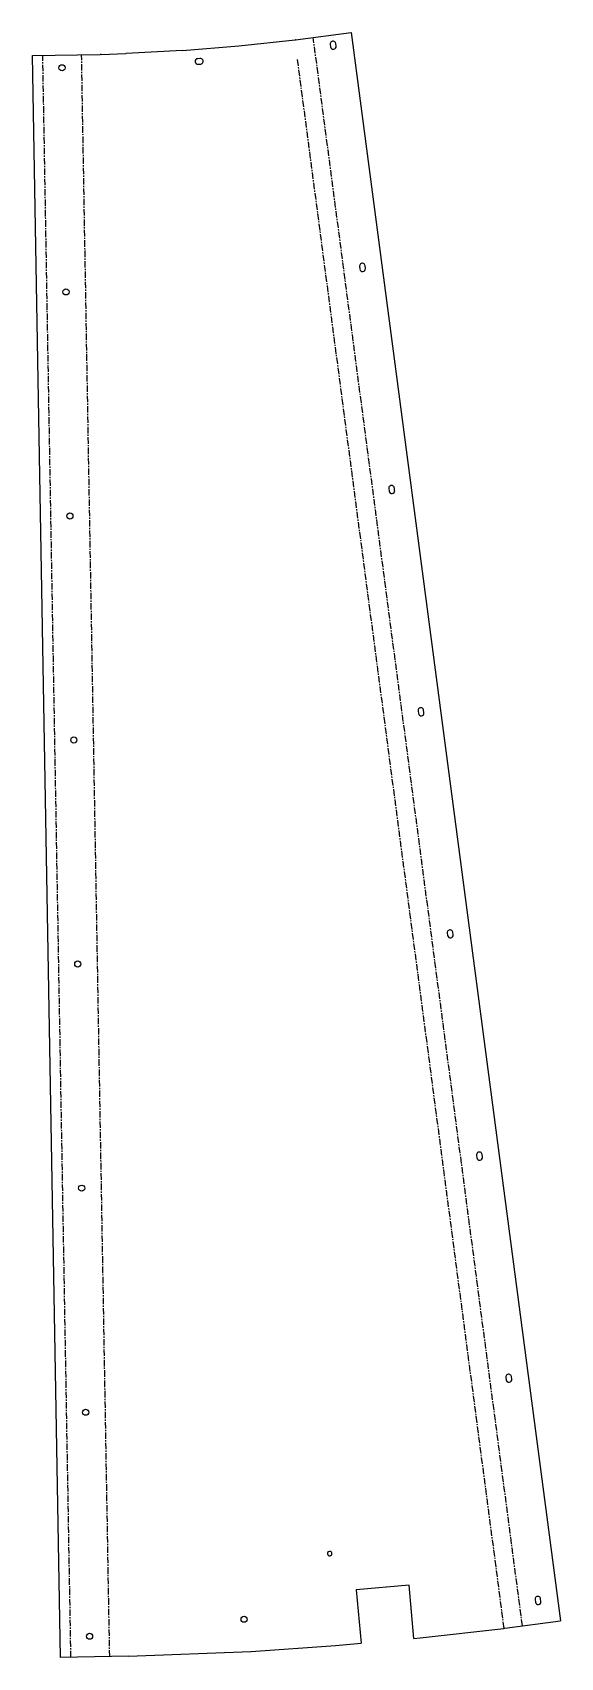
# Model space of a CAD drawing. Header units: millimetres. Extents: x -484 to 550, y -3964 to -779.
import ezdxf

# ---------------------------------------------------------------- set-up
doc = ezdxf.new("R2010")
doc.units = ezdxf.units.MM
doc.linetypes.add('CENTERX2', pattern=[20.32, 12.7, -2.54, 2.54, -2.54])

msp = doc.modelspace()

# ---------------------------------------------------------------- linework, layer by layer
at = {"color": 7, "linetype": 'Continuous', "lineweight": 25}
for p, q in [((-79.7, -805.5), (30.5, -793.8)), ((31, -793.7), (30.5, -793.8)), ((31, -793.7), (140.4, -779.3)), ((140.4, -779.3), (550.4, -3892.4)), ((-484.3, -824.5), (-351.5, -822.2)), ((-429.2, -3964), (-484.3, -824.5)), ((-349.6, -822.1), (-351.5, -822.2)), ((-349.6, -822.1), (-301.1, -820.4)), ((-301, -820.4), (-301.1, -820.4)), ((-190.4, -814.4), (-301, -820.4)), ((-190.3, -814.4), (-190.4, -814.4)), ((-190.3, -814.4), (-79.8, -805.5)), ((-79.7, -805.5), (-79.8, -805.5)), ((99.2, -802.4), (99.8, -807.3)), ((110.7, -805.9), (110.1, -800.9)), ((-155.6, -830.2), (-160.6, -830.6)), ((-159.7, -841.6), (-154.7, -841.2)), ((156.5, -1237.8), (157.2, -1242.8)), ((168.1, -1241.3), (167.4, -1236.4)), ((213.9, -1673.3), (214.5, -1678.2)), ((225.4, -1676.8), (224.8, -1671.8)), ((271.2, -2108.7), (271.9, -2113.7)), ((282.8, -2112.2), (282.1, -2107.3)), ((328.6, -2544.1), (329.2, -2549.1)), ((340.1, -2547.7), (339.5, -2542.7)), ((385.9, -2979.6), (386.6, -2984.5)), ((397.5, -2983.1), (396.8, -2978.1)), ((443.2, -3415), (443.9, -3420)), ((454.8, -3418.5), (454.2, -3413.6)), ((98.6, -3756.1), (98.6, -3756.1)), ((99.1, -3764.9), (99.1, -3764.9)), ((253.8, -3822.2), (150.3, -3831.6)), ((150.3, -3831.6), (159.8, -3936.1)), ((263.3, -3926.7), (253.8, -3822.2)), ((500.6, -3850.5), (501.2, -3855.4)), ((512.1, -3854), (511.5, -3849)), ((275.4, -3925.6), (439.1, -3907.1)), ((439.1, -3907.1), (441, -3906.8)), ((441, -3906.8), (550.4, -3892.4)), ((-56.1, -3952), (109.7, -3940.7)), ((109.7, -3940.7), (109.8, -3940.7)), ((109.8, -3940.7), (159.8, -3936.1)), ((263.3, -3926.7), (275.3, -3925.7)), ((275.3, -3925.7), (275.4, -3925.6)), ((-296.4, -3961.7), (-429.2, -3964)), ((-296.4, -3961.7), (-295.9, -3961.7)), ((-295.9, -3961.7), (-56.2, -3952)), ((-56.2, -3952), (-56.1, -3952))]:
    msp.add_line(p, q, dxfattribs=at)
at = {"color": 7, "linetype": 'CENTERX2'}
for p, q in [((475.8, -3902.2), (65.9, -789.1)), ((-409, -3963.7), (-464.1, -824.2)), ((-333, -3962.3), (-388.1, -822.8)), ((440, -3906.9), (34.9, -830.2))]:
    msp.add_line(p, q, dxfattribs=at)
at = {"color": 7, "linetype": 'Continuous', "lineweight": 25}
for centre in [(-426.4, -848.5), (-418.7, -1287.6), (-411, -1726.8), (-403.3, -2165.9), (-395.6, -2605), (-387.9, -3044.2), (-380.2, -3483.3), (-69.6, -3889.1), (-372.5, -3922.4)]:
    msp.add_circle(centre, 6, dxfattribs=at)
for centre, radius, start, end in [((104.6, -801.7), 5.5, 7.5021, 187.5021), ((105.3, -806.6), 5.5, 187.5021, 7.5021), ((-160.1, -836.1), 5.5, 94.5961, 274.5961), ((-155.2, -835.7), 5.5, 274.5961, 94.5961), ((162, -1237.1), 5.5, 7.5021, 187.5021), ((162.6, -1242.1), 5.5, 187.5021, 7.5021), ((219.3, -1672.5), 5.5, 7.5021, 187.5021), ((220, -1677.5), 5.5, 187.5021, 7.5021), ((276.7, -2108), 5.5, 7.5021, 187.5021), ((277.3, -2112.9), 5.5, 187.5021, 7.5021), ((334, -2543.4), 5.5, 7.5021, 187.5021), ((334.7, -2548.4), 5.5, 187.5021, 7.5021), ((391.4, -2978.9), 5.5, 7.5021, 187.5021), ((392, -2983.8), 5.5, 187.5021, 7.5021), ((448.7, -3414.3), 5.5, 7.5021, 187.5021), ((449.4, -3419.3), 5.5, 187.5021, 7.5021), ((98.1, -3760.5), 4.5, 93.4198, 273.4973), ((98.1, -3760.5), 4.5, 83.4683, 93.4965), ((98.1, -3760.5), 4.5, 283.6031, 83.3139), ((98.1, -3760.5), 4.5, 273.4205, 283.4487), ((506, -3849.7), 5.5, 7.5021, 187.5021), ((506.7, -3854.7), 5.5, 187.5021, 7.5021)]:
    msp.add_arc(centre, radius, start, end, dxfattribs=at)

doc.saveas('drawing.dxf')
